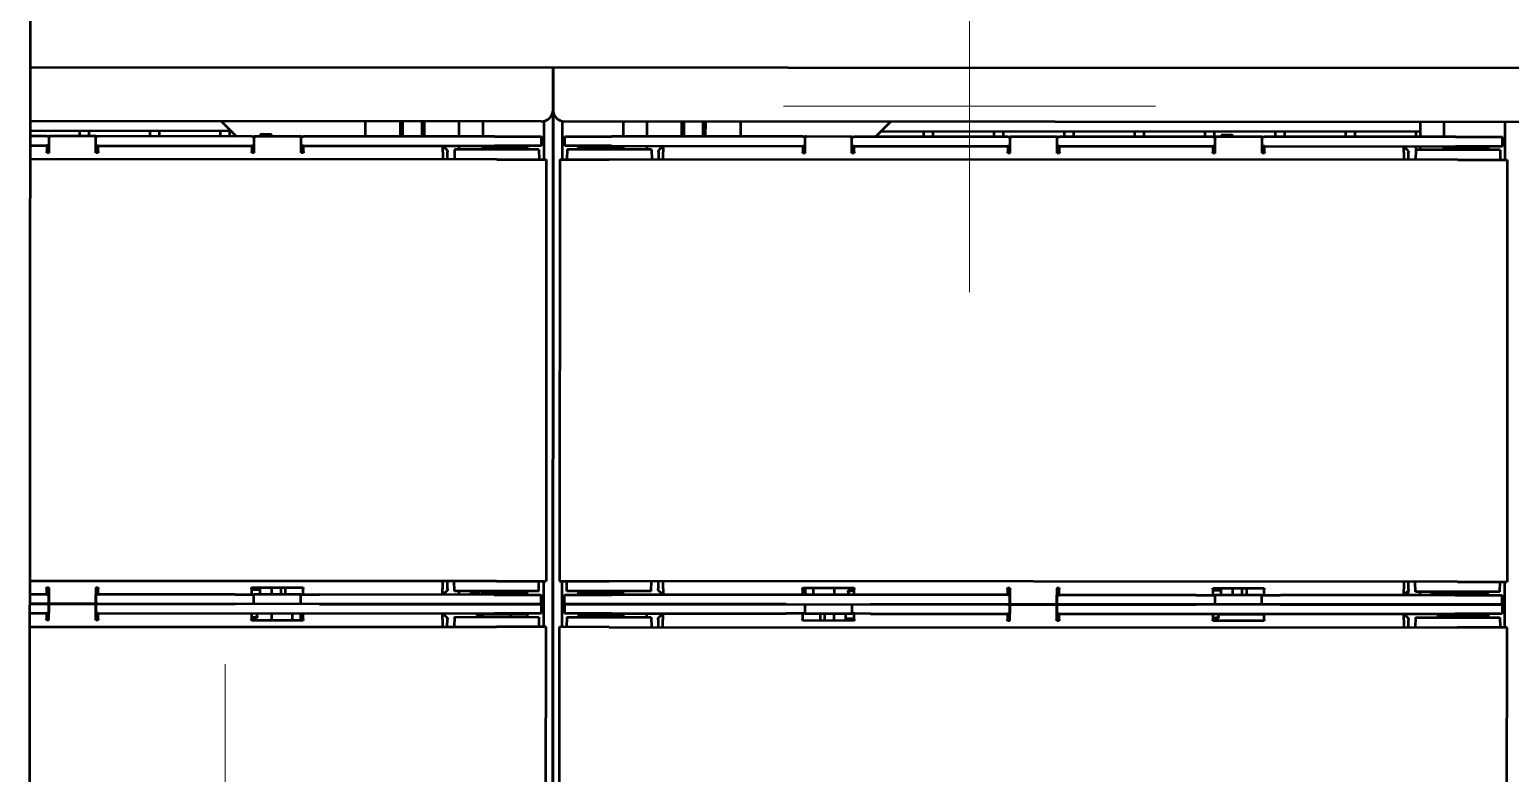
# Model space of a CAD drawing. Header units: millimetres. Extents: x 845401 to 948039, y 511594 to 550263.
# Drawn here: x 913694 to 914326, y 537168 to 537485 of the extents above; entities that cross this region are included whole.
import ezdxf

# ---------------------------------------------------------------- set-up
doc = ezdxf.new("R2010")
doc.units = ezdxf.units.MM
doc.layers.add('00', color=7, linetype='Continuous')
doc.layers.add('A-剖-0.10mm.......SECT-L01', color=255, linetype='Continuous', lineweight=18)
doc.layers.add('可见 (ISO)', color=7, linetype='Continuous', lineweight=50)

# ---------------------------------------------------------------- blocks, each defined once
blk = doc.blocks.new('单件分离新结构核图')
at = {"layer": '可见 (ISO)'}
for p, q in [((4619956.37, 895506.33), (4619956.37, 896203.08)), ((4621126.37, 896123.08), (4619956.37, 896123.08)), ((4620179.37, 896120.08), (4620179.37, 896123.08)), ((4620179.37, 896123.08), (4620179.37, 896120.08)), ((4620179.37, 896120.08), (4620179.37, 896105.08)), ((4620179.37, 896105.08), (4620179.37, 896120.08)), ((4620179.37, 895506.33), (4620179.37, 896105.08)), ((4620179.37, 896105.08), (4620179.37, 895506.33)), ((4620174.37, 896100.08), (4619956.37, 896100.08)), ((4619956.37, 896096.08), (4620041.37, 896096.08)), ((4619977.37, 896096.08), (4619977.37, 896093.68)), ((4619981.37, 896096.08), (4619981.37, 896093.68)), ((4620007.37, 896096.08), (4620007.37, 896093.68)), ((4620011.37, 896096.08), (4620011.37, 896093.68)), ((4620037.37, 896096.08), (4620037.37, 896093.68)), ((4620037.97, 896100.08), (4620044.37, 896093.68)), ((4620041.37, 896096.08), (4620041.37, 896096.68)), ((4620041.37, 896096.08), (4620041.37, 896093.68)), ((4620099.37, 896093.68), (4620099.37, 896100.08)), ((4620114.27, 896093.68), (4620114.27, 896100.08)), ((4620115.27, 896093.68), (4620115.27, 896100.08)), ((4620123.47, 896093.68), (4620123.47, 896100.08)), ((4620124.47, 896093.68), (4620124.47, 896100.08)), ((4620139.37, 896093.68), (4620139.37, 896100.08)), ((4620149.37, 896100.08), (4620149.37, 896093.68)), ((4620175.37, 896100.18), (4620175.37, 896083.93)), ((4620183.37, 896083.93), (4620183.37, 896100.18)), ((4621126.37, 896100.08), (4620184.37, 896100.08)), ((4620209.37, 896093.68), (4620209.37, 896100.08)), ((4620219.37, 896100.08), (4620219.37, 896093.68)), ((4620234.27, 896093.68), (4620234.27, 896100.08)), ((4620235.27, 896093.68), (4620235.27, 896100.08)), ((4620243.47, 896093.68), (4620243.47, 896100.08)), ((4620244.47, 896093.68), (4620244.47, 896100.08)), ((4620259.37, 896100.08), (4620259.37, 896093.68)), ((4620316.97, 896093.68), (4620323.37, 896100.08)), ((4620319.37, 896096.08), (4620549.37, 896096.08)), ((4620337.37, 896096.08), (4620337.37, 896093.68)), ((4620341.37, 896096.08), (4620341.37, 896093.68)), ((4620367.37, 896096.08), (4620367.37, 896093.68)), ((4620371.37, 896096.08), (4620371.37, 896093.68)), ((4620397.37, 896096.08), (4620397.37, 896093.68)), ((4620401.37, 896096.08), (4620401.37, 896093.68)), ((4620427.37, 896096.08), (4620427.37, 896093.68)), ((4620431.37, 896096.08), (4620431.37, 896093.68)), ((4620457.37, 896096.08), (4620457.37, 896093.68)), ((4620461.37, 896096.08), (4620461.37, 896093.68)), ((4620487.37, 896096.08), (4620487.37, 896093.68)), ((4620491.37, 896096.08), (4620491.37, 896093.68)), ((4620517.37, 896096.08), (4620517.37, 896093.68)), ((4620521.37, 896096.08), (4620521.37, 896093.68)), ((4620547.37, 896096.08), (4620547.37, 896093.68)), ((4620549.37, 896093.68), (4620549.37, 896100.08)), ((4620559.37, 896100.08), (4620559.37, 896093.68)), ((4620585.37, 896100.08), (4620585.37, 896083.93)), ((4619963.37, 896093.68), (4619956.37, 896093.68)), ((4619956.37, 896089.68), (4619963.37, 896089.68)), ((4619963.37, 896093.68), (4619964.37, 896093.68)), ((4619964.37, 896089.68), (4619963.37, 896089.68)), ((4619963.37, 896089.68), (4619963.37, 896087.18)), ((4619964.87, 896093.68), (4619964.37, 896093.68)), ((4619964.37, 896089.68), (4619964.37, 896093.68)), ((4619964.37, 896086.68), (4619964.37, 896093.18)), ((4619983.87, 896093.68), (4619964.87, 896093.68)), ((4619984.37, 896093.68), (4619983.87, 896093.68)), ((4619984.37, 896093.68), (4619985.37, 896093.68)), ((4619984.37, 896089.68), (4619984.37, 896093.68)), ((4619984.37, 896086.68), (4619984.37, 896093.18)), ((4619985.37, 896089.68), (4619984.37, 896089.68)), ((4620050.87, 896093.68), (4619985.37, 896093.68)), ((4619985.37, 896089.68), (4620050.87, 896089.68)), ((4619985.37, 896087.18), (4619985.37, 896089.68)), ((4620050.87, 896093.68), (4620051.87, 896093.68)), ((4620051.87, 896089.68), (4620050.87, 896089.68)), ((4620050.87, 896089.68), (4620050.87, 896087.18)), ((4620052.37, 896093.68), (4620051.87, 896093.68)), ((4620051.87, 896089.68), (4620051.87, 896093.68)), ((4620051.87, 896086.68), (4620051.87, 896093.18)), ((4620071.37, 896093.68), (4620052.37, 896093.68)), ((4620054.37, 896094.43), (4620054.37, 896093.68)), ((4620058.87, 896094.43), (4620054.37, 896094.43)), ((4620059.37, 896093.93), (4620059.37, 896093.68)), ((4620071.87, 896093.68), (4620071.37, 896093.68)), ((4620071.87, 896093.68), (4620072.87, 896093.68)), ((4620071.87, 896089.68), (4620071.87, 896093.68)), ((4620071.87, 896086.68), (4620071.87, 896093.18)), ((4620072.87, 896089.68), (4620071.87, 896089.68)), ((4620154.37, 896093.68), (4620072.87, 896093.68)), ((4620072.87, 896089.68), (4620154.37, 896089.68)), ((4620072.87, 896087.18), (4620072.87, 896089.68)), ((4620134.37, 896087.68), (4620132.37, 896089.68)), ((4620132.37, 896087.18), (4620132.37, 896089.68)), ((4620139.37, 896088.18), (4620139.37, 896089.68)), ((4620149.37, 896089.68), (4620149.37, 896089.18)), ((4620149.87, 896089.68), (4620149.37, 896089.18)), ((4620154.37, 896093.68), (4620174.37, 896093.68)), ((4620174.37, 896089.68), (4620154.37, 896089.68)), ((4620160.87, 896089.68), (4620161.37, 896089.18)), ((4620167.87, 896089.68), (4620168.37, 896089.18)), ((4620174.37, 896089.68), (4620174.37, 896093.68)), ((4620184.37, 896093.68), (4620204.37, 896093.68)), ((4620184.37, 896089.68), (4620184.37, 896093.68)), ((4620204.37, 896089.68), (4620184.37, 896089.68)), ((4620190.87, 896089.68), (4620190.37, 896089.18)), ((4620197.87, 896089.68), (4620197.37, 896089.18)), ((4620285.87, 896093.68), (4620204.37, 896093.68)), ((4620204.37, 896089.68), (4620285.87, 896089.68)), ((4620208.87, 896089.68), (4620209.37, 896089.18)), ((4620209.37, 896089.18), (4620209.37, 896089.68)), ((4620219.37, 896089.68), (4620219.37, 896088.18)), ((4620226.37, 896089.68), (4620224.37, 896087.68)), ((4620226.37, 896089.68), (4620226.37, 896087.18)), ((4620285.87, 896093.68), (4620286.87, 896093.68)), ((4620286.87, 896089.68), (4620285.87, 896089.68)), ((4620285.87, 896089.68), (4620285.87, 896087.18)), ((4620287.37, 896093.68), (4620286.87, 896093.68)), ((4620286.87, 896089.68), (4620286.87, 896093.68)), ((4620286.87, 896086.68), (4620286.87, 896093.18)), ((4620306.37, 896093.68), (4620287.37, 896093.68)), ((4620306.87, 896093.68), (4620306.37, 896093.68)), ((4620306.87, 896093.68), (4620307.87, 896093.68)), ((4620306.87, 896089.68), (4620306.87, 896093.68)), ((4620306.87, 896086.68), (4620306.87, 896093.18)), ((4620307.87, 896089.68), (4620306.87, 896089.68)), ((4620373.37, 896093.68), (4620307.87, 896093.68)), ((4620307.87, 896089.68), (4620373.37, 896089.68)), ((4620307.87, 896087.18), (4620307.87, 896089.68)), ((4620373.37, 896093.68), (4620374.37, 896093.68)), ((4620374.37, 896089.68), (4620373.37, 896089.68)), ((4620373.37, 896089.68), (4620373.37, 896087.18)), ((4620374.87, 896093.68), (4620374.37, 896093.68)), ((4620374.37, 896089.68), (4620374.37, 896093.68)), ((4620374.37, 896086.68), (4620374.37, 896093.18)), ((4620393.87, 896093.68), (4620374.87, 896093.68)), ((4620394.37, 896093.68), (4620393.87, 896093.68)), ((4620394.37, 896093.68), (4620395.37, 896093.68)), ((4620394.37, 896089.68), (4620394.37, 896093.68)), ((4620394.37, 896086.68), (4620394.37, 896093.18)), ((4620395.37, 896089.68), (4620394.37, 896089.68)), ((4620460.87, 896093.68), (4620395.37, 896093.68)), ((4620395.37, 896089.68), (4620460.87, 896089.68)), ((4620395.37, 896087.18), (4620395.37, 896089.68)), ((4620460.87, 896093.68), (4620461.87, 896093.68)), ((4620461.87, 896089.68), (4620460.87, 896089.68)), ((4620460.87, 896089.68), (4620460.87, 896087.18)), ((4620462.37, 896093.68), (4620461.87, 896093.68)), ((4620461.87, 896089.68), (4620461.87, 896093.68)), ((4620461.87, 896086.68), (4620461.87, 896093.18)), ((4620481.37, 896093.68), (4620462.37, 896093.68)), ((4620464.37, 896094.43), (4620464.37, 896093.68)), ((4620468.87, 896094.43), (4620464.37, 896094.43)), ((4620469.37, 896093.93), (4620469.37, 896093.68)), ((4620481.87, 896093.68), (4620481.37, 896093.68)), ((4620481.87, 896093.68), (4620482.87, 896093.68)), ((4620481.87, 896089.68), (4620481.87, 896093.68)), ((4620481.87, 896086.68), (4620481.87, 896093.18)), ((4620482.87, 896089.68), (4620481.87, 896089.68)), ((4620564.37, 896093.68), (4620482.87, 896093.68)), ((4620482.87, 896089.68), (4620564.37, 896089.68)), ((4620482.87, 896087.18), (4620482.87, 896089.68)), ((4620544.37, 896087.68), (4620542.37, 896089.68)), ((4620542.37, 896087.18), (4620542.37, 896089.68)), ((4620547.37, 896089.68), (4620547.37, 896088.18)), ((4620549.37, 896088.18), (4620549.37, 896089.68)), ((4620559.37, 896089.68), (4620559.37, 896089.18)), ((4620559.87, 896089.68), (4620559.37, 896089.18)), ((4620564.37, 896093.68), (4620584.37, 896093.68)), ((4620584.37, 896089.68), (4620564.37, 896089.68)), ((4620570.87, 896089.68), (4620571.37, 896089.18)), ((4620577.87, 896089.68), (4620578.37, 896089.18)), ((4620584.37, 896089.68), (4620584.37, 896093.68)), ((4620155.37, 896083.93), (4619956.37, 896083.93)), ((4619963.37, 896086.68), (4619963.37, 896087.18)), ((4619964.37, 896086.68), (4619963.37, 896086.68)), ((4619985.37, 896086.68), (4619984.37, 896086.68)), ((4619985.37, 896087.18), (4619985.37, 896086.68)), ((4620051.87, 896087.68), (4620050.87, 896087.68)), ((4620050.87, 896086.68), (4620050.87, 896087.18)), ((4620050.87, 896087.18), (4620051.37, 896086.68)), ((4620051.87, 896086.68), (4620050.87, 896086.68)), ((4620072.87, 896086.68), (4620071.87, 896086.68)), ((4620072.87, 896087.18), (4620072.87, 896086.68)), ((4620132.37, 896087.18), (4620132.37, 896083.93)), ((4620134.37, 896087.68), (4620134.37, 896087.18)), ((4620134.37, 896083.93), (4620134.37, 896087.18)), ((4620137.37, 896088.18), (4620137.27, 896083.93)), ((4620173.37, 896088.18), (4620137.37, 896088.18)), ((4620161.37, 896089.18), (4620149.37, 896089.18)), ((4620149.37, 896088.18), (4620149.37, 896089.18)), ((4620155.37, 896083.93), (4620176.47, 896083.93)), ((4620168.37, 896089.18), (4620161.37, 896089.18)), ((4620161.37, 896088.18), (4620161.37, 896089.18)), ((4620168.37, 896088.18), (4620168.37, 896089.18)), ((4620168.37, 896088.38), (4620169.37, 896088.38)), ((4620169.37, 896088.38), (4620169.37, 896088.18)), ((4620173.37, 896088.18), (4620173.46, 896083.93)), ((4620176.47, 896083.93), (4620176.47, 895903.93)), ((4620182.27, 896083.93), (4620203.37, 896083.93)), ((4620182.27, 896083.93), (4620182.27, 895903.93)), ((4620185.37, 896088.18), (4620185.27, 896083.93)), ((4620221.37, 896088.18), (4620185.37, 896088.18)), ((4620189.37, 896088.38), (4620190.37, 896088.38)), ((4620189.37, 896088.18), (4620189.37, 896088.38)), ((4620197.37, 896089.18), (4620190.37, 896089.18)), ((4620190.37, 896088.18), (4620190.37, 896089.18)), ((4620209.37, 896089.18), (4620197.37, 896089.18)), ((4620197.37, 896088.18), (4620197.37, 896089.18)), ((4620565.37, 896083.93), (4620203.37, 896083.93)), ((4620209.37, 896088.18), (4620209.37, 896089.18)), ((4620221.37, 896088.18), (4620221.46, 896083.93)), ((4620224.37, 896087.18), (4620224.37, 896087.68)), ((4620224.37, 896087.18), (4620224.37, 896083.93)), ((4620226.37, 896083.93), (4620226.37, 896087.18)), ((4620285.87, 896086.68), (4620285.87, 896087.18)), ((4620286.87, 896086.68), (4620285.87, 896086.68)), ((4620307.87, 896086.68), (4620306.87, 896086.68)), ((4620307.87, 896087.18), (4620307.87, 896086.68)), ((4620373.37, 896086.68), (4620373.37, 896087.18)), ((4620374.37, 896086.68), (4620373.37, 896086.68)), ((4620395.37, 896086.68), (4620394.37, 896086.68)), ((4620395.37, 896087.18), (4620395.37, 896086.68)), ((4620461.87, 896087.68), (4620460.87, 896087.68)), ((4620460.87, 896086.68), (4620460.87, 896087.18)), ((4620461.87, 896086.68), (4620460.87, 896086.68)), ((4620461.37, 896087.68), (4620461.37, 896086.68)), ((4620482.87, 896086.68), (4620481.87, 896086.68)), ((4620482.87, 896087.18), (4620482.87, 896086.68)), ((4620542.37, 896087.18), (4620542.37, 896083.93)), ((4620544.37, 896087.68), (4620544.37, 896087.18)), ((4620544.37, 896083.93), (4620544.37, 896087.18)), ((4620547.37, 896088.18), (4620547.27, 896083.93)), ((4620583.37, 896088.18), (4620547.37, 896088.18)), ((4620571.37, 896089.18), (4620559.37, 896089.18)), ((4620559.37, 896088.18), (4620559.37, 896089.18)), ((4620565.37, 896083.93), (4620586.47, 896083.93)), ((4620578.37, 896089.18), (4620571.37, 896089.18)), ((4620571.37, 896088.18), (4620571.37, 896089.18)), ((4620578.37, 896088.18), (4620578.37, 896089.18)), ((4620578.37, 896088.38), (4620579.37, 896088.38)), ((4620579.37, 896088.38), (4620579.37, 896088.18)), ((4620583.37, 896088.18), (4620583.46, 896083.93)), ((4620586.47, 896083.93), (4620586.47, 895903.93)), ((4620155.37, 895903.93), (4619956.37, 895903.93)), ((4619963.37, 895900.68), (4619963.37, 895901.18)), ((4619963.37, 895901.18), (4619964.37, 895901.18)), ((4619963.37, 895900.68), (4619963.37, 895898.18)), ((4619964.37, 895901.18), (4619964.37, 895894.68)), ((4619984.37, 895901.18), (4619984.37, 895894.68)), ((4619984.37, 895901.18), (4619985.37, 895901.18)), ((4619985.37, 895901.18), (4619985.37, 895900.68)), ((4619985.37, 895898.18), (4619985.37, 895900.68)), ((4620050.87, 895900.68), (4620050.87, 895901.18)), ((4620050.87, 895901.18), (4620072.87, 895901.18)), ((4620050.87, 895900.68), (4620050.87, 895898.18)), ((4620054.17, 895900.18), (4620050.87, 895900.18)), ((4620054.37, 895901.18), (4620054.37, 895898.18)), ((4620059.37, 895901.18), (4620059.37, 895898.18)), ((4620063.37, 895901.18), (4620063.37, 895898.18)), ((4620065.37, 895898.18), (4620065.37, 895901.18)), ((4620072.87, 895901.18), (4620072.87, 895900.68)), ((4620072.87, 895898.18), (4620072.87, 895900.68)), ((4620132.37, 895903.93), (4620132.37, 895900.68)), ((4620132.37, 895898.18), (4620132.37, 895900.68)), ((4620134.37, 895900.18), (4620132.37, 895898.18)), ((4620134.37, 895900.68), (4620134.37, 895903.93)), ((4620134.37, 895900.68), (4620134.37, 895900.18)), ((4620137.37, 895899.68), (4620137.27, 895903.93)), ((4620155.37, 895903.93), (4620176.47, 895903.93)), ((4620173.37, 895899.68), (4620173.46, 895903.93)), ((4620175.37, 895903.93), (4620175.37, 895884.43)), ((4620182.27, 895903.93), (4620203.37, 895903.93)), ((4620183.37, 895884.43), (4620183.37, 895903.93)), ((4620185.37, 895899.68), (4620185.27, 895903.93)), ((4620565.37, 895903.93), (4620203.37, 895903.93)), ((4620221.37, 895899.68), (4620221.46, 895903.93)), ((4620224.37, 895903.93), (4620224.37, 895900.68)), ((4620224.37, 895900.18), (4620224.37, 895900.68)), ((4620226.37, 895898.18), (4620224.37, 895900.18)), ((4620226.37, 895900.68), (4620226.37, 895903.93)), ((4620226.37, 895900.68), (4620226.37, 895898.18)), ((4620285.87, 895900.68), (4620285.87, 895901.18)), ((4620285.87, 895901.18), (4620307.87, 895901.18)), ((4620285.87, 895900.68), (4620285.87, 895898.18)), ((4620286.97, 895901.18), (4620286.97, 895899.57)), ((4620290.57, 895898.18), (4620290.57, 895901.18)), ((4620299.37, 895901.18), (4620299.37, 895898.18)), ((4620307.37, 895901.18), (4620307.37, 895899.88)), ((4620307.87, 895901.18), (4620307.87, 895900.68)), ((4620307.87, 895898.18), (4620307.87, 895900.68)), ((4620373.37, 895900.68), (4620373.37, 895901.18)), ((4620373.37, 895901.18), (4620374.37, 895901.18)), ((4620373.37, 895900.68), (4620373.37, 895898.18)), ((4620374.37, 895901.18), (4620374.37, 895894.68)), ((4620394.37, 895901.18), (4620394.37, 895894.68)), ((4620394.37, 895901.18), (4620395.37, 895901.18)), ((4620395.37, 895901.18), (4620395.37, 895900.68)), ((4620395.37, 895898.18), (4620395.37, 895900.68)), ((4620460.87, 895900.68), (4620460.87, 895901.18)), ((4620460.87, 895901.18), (4620482.87, 895901.18)), ((4620460.87, 895900.68), (4620460.87, 895898.18)), ((4620464.17, 895900.18), (4620460.87, 895900.18)), ((4620461.37, 895901.18), (4620461.37, 895900.18)), ((4620464.37, 895901.18), (4620464.37, 895898.18)), ((4620469.37, 895901.18), (4620469.37, 895898.18)), ((4620473.37, 895901.18), (4620473.37, 895898.18)), ((4620475.37, 895898.18), (4620475.37, 895901.18)), ((4620482.87, 895901.18), (4620482.87, 895900.68)), ((4620482.87, 895898.18), (4620482.87, 895900.68)), ((4620542.37, 895903.93), (4620542.37, 895900.68)), ((4620542.37, 895898.18), (4620542.37, 895900.68)), ((4620544.37, 895900.18), (4620542.37, 895898.18)), ((4620544.37, 895900.68), (4620544.37, 895903.93)), ((4620544.37, 895900.68), (4620544.37, 895900.18)), ((4620547.37, 895899.68), (4620547.27, 895903.93)), ((4620565.37, 895903.93), (4620586.47, 895903.93)), ((4620583.37, 895899.68), (4620583.46, 895903.93)), ((4620585.37, 895903.93), (4620585.37, 895884.43)), ((4619963.37, 895898.18), (4619956.37, 895898.18)), ((4619963.37, 895894.18), (4619956.37, 895894.18)), ((4619956.37, 895894.18), (4619963.37, 895894.18)), ((4619963.37, 895898.18), (4619964.37, 895898.18)), ((4619963.37, 895894.18), (4619964.37, 895894.18)), ((4619964.37, 895894.18), (4619963.37, 895894.18)), ((4619964.37, 895894.18), (4619964.37, 895898.18)), ((4619964.87, 895894.18), (4619964.37, 895894.18)), ((4619964.37, 895894.18), (4619964.37, 895890.18)), ((4619964.37, 895894.18), (4619964.87, 895894.18)), ((4619983.87, 895894.18), (4619964.87, 895894.18)), ((4619964.87, 895894.18), (4619983.87, 895894.18)), ((4619984.37, 895894.18), (4619983.87, 895894.18)), ((4619983.87, 895894.18), (4619984.37, 895894.18)), ((4619984.37, 895898.18), (4619985.37, 895898.18)), ((4619984.37, 895894.18), (4619984.37, 895898.18)), ((4619984.37, 895894.18), (4619985.37, 895894.18)), ((4619984.37, 895894.18), (4619984.37, 895890.18)), ((4619985.37, 895894.18), (4619984.37, 895894.18)), ((4620043.87, 895898.18), (4619985.37, 895898.18)), ((4620154.37, 895894.18), (4619985.37, 895894.18)), ((4619985.37, 895894.18), (4620043.87, 895894.18)), ((4620043.87, 895898.18), (4620050.48, 895898.18)), ((4620050.48, 895898.18), (4620050.87, 895898.18)), ((4620050.87, 895898.18), (4620051.87, 895898.18)), ((4620055.87, 895898.18), (4620051.87, 895898.18)), ((4620051.87, 895894.18), (4620051.87, 895898.18)), ((4620067.87, 895898.18), (4620055.87, 895898.18)), ((4620071.87, 895898.18), (4620067.87, 895898.18)), ((4620071.87, 895898.18), (4620072.87, 895898.18)), ((4620071.87, 895894.18), (4620071.87, 895898.18)), ((4620072.87, 895898.18), (4620073.25, 895898.18)), ((4620073.25, 895898.18), (4620079.87, 895898.18)), ((4620154.37, 895898.18), (4620079.87, 895898.18)), ((4620079.87, 895894.18), (4620154.37, 895894.18)), ((4620173.37, 895899.68), (4620137.37, 895899.68)), ((4620139.37, 895898.18), (4620139.37, 895899.68)), ((4620144.57, 895899.28), (4620144.14, 895898.85)), ((4620148.14, 895898.85), (4620144.14, 895898.85)), ((4620144.14, 895898.18), (4620144.14, 895898.85)), ((4620144.57, 895899.28), (4620147.71, 895899.28)), ((4620147.71, 895899.28), (4620148.14, 895898.85)), ((4620148.14, 895898.18), (4620148.14, 895898.85)), ((4620149.37, 895898.68), (4620149.37, 895899.68)), ((4620149.37, 895898.68), (4620149.37, 895898.18)), ((4620149.37, 895898.68), (4620161.37, 895898.68)), ((4620149.87, 895898.18), (4620149.37, 895898.68)), ((4620154.37, 895898.18), (4620174.37, 895898.18)), ((4620154.37, 895894.18), (4620174.37, 895894.18)), ((4620174.37, 895894.18), (4620154.37, 895894.18)), ((4620160.87, 895898.18), (4620161.37, 895898.68)), ((4620161.37, 895898.68), (4620161.37, 895899.68)), ((4620161.37, 895898.68), (4620168.37, 895898.68)), ((4620167.87, 895898.18), (4620168.37, 895898.68)), ((4620168.37, 895898.68), (4620168.37, 895899.68)), ((4620174.37, 895894.18), (4620174.37, 895898.18)), ((4620174.37, 895894.18), (4620174.37, 895890.18)), ((4620184.37, 895898.18), (4620204.37, 895898.18)), ((4620184.37, 895894.18), (4620184.37, 895898.18)), ((4620184.37, 895894.18), (4620204.37, 895894.18)), ((4620184.37, 895894.18), (4620184.37, 895890.18)), ((4620204.37, 895894.18), (4620184.37, 895894.18)), ((4620221.37, 895899.68), (4620185.37, 895899.68)), ((4620190.37, 895898.68), (4620190.37, 895899.68)), ((4620190.37, 895898.68), (4620197.37, 895898.68)), ((4620190.87, 895898.18), (4620190.37, 895898.68)), ((4620197.37, 895898.68), (4620197.37, 895899.68)), ((4620197.37, 895898.68), (4620209.37, 895898.68)), ((4620197.87, 895898.18), (4620197.37, 895898.68)), ((4620373.37, 895898.18), (4620204.37, 895898.18)), ((4620278.87, 895894.18), (4620204.37, 895894.18)), ((4620204.37, 895894.18), (4620373.37, 895894.18)), ((4620208.87, 895898.18), (4620209.37, 895898.68)), ((4620209.37, 895898.68), (4620209.37, 895899.68)), ((4620286.87, 895894.18), (4620286.87, 895890.18)), ((4620307.42, 895899.88), (4620305.42, 895899.88)), ((4620305.42, 895899.52), (4620305.42, 895898.18)), ((4620306.87, 895894.18), (4620306.87, 895890.18)), ((4620307.87, 895899.88), (4620307.42, 895899.88)), ((4620373.37, 895894.18), (4620314.87, 895894.18)), ((4620373.37, 895898.18), (4620374.37, 895898.18)), ((4620373.37, 895894.18), (4620374.37, 895894.18)), ((4620374.37, 895894.18), (4620373.37, 895894.18)), ((4620374.37, 895894.18), (4620374.37, 895898.18)), ((4620374.87, 895894.18), (4620374.37, 895894.18)), ((4620374.37, 895894.18), (4620374.37, 895890.18)), ((4620374.37, 895894.18), (4620374.87, 895894.18)), ((4620393.87, 895894.18), (4620374.87, 895894.18)), ((4620374.87, 895894.18), (4620393.87, 895894.18)), ((4620394.37, 895894.18), (4620393.87, 895894.18)), ((4620393.87, 895894.18), (4620394.37, 895894.18)), ((4620394.37, 895898.18), (4620395.37, 895898.18)), ((4620394.37, 895894.18), (4620394.37, 895898.18)), ((4620394.37, 895894.18), (4620395.37, 895894.18)), ((4620394.37, 895894.18), (4620394.37, 895890.18)), ((4620395.37, 895894.18), (4620394.37, 895894.18)), ((4620453.87, 895898.18), (4620395.37, 895898.18)), ((4620564.37, 895894.18), (4620395.37, 895894.18)), ((4620395.37, 895894.18), (4620453.87, 895894.18)), ((4620453.87, 895898.18), (4620460.48, 895898.18)), ((4620460.48, 895898.18), (4620460.87, 895898.18)), ((4620460.87, 895898.18), (4620461.87, 895898.18)), ((4620465.87, 895898.18), (4620461.87, 895898.18)), ((4620461.87, 895894.18), (4620461.87, 895898.18)), ((4620477.87, 895898.18), (4620465.87, 895898.18)), ((4620481.87, 895898.18), (4620477.87, 895898.18)), ((4620481.87, 895898.18), (4620482.87, 895898.18)), ((4620481.87, 895894.18), (4620481.87, 895898.18)), ((4620482.87, 895898.18), (4620483.25, 895898.18)), ((4620483.25, 895898.18), (4620489.87, 895898.18)), ((4620564.37, 895898.18), (4620489.87, 895898.18)), ((4620489.87, 895894.18), (4620564.37, 895894.18)), ((4620583.37, 895899.68), (4620547.37, 895899.68)), ((4620549.37, 895898.18), (4620549.37, 895899.68)), ((4620554.57, 895899.28), (4620554.14, 895898.85)), ((4620558.14, 895898.85), (4620554.14, 895898.85)), ((4620554.14, 895898.18), (4620554.14, 895898.85)), ((4620554.57, 895899.28), (4620557.71, 895899.28)), ((4620557.71, 895899.28), (4620558.14, 895898.85)), ((4620558.14, 895898.18), (4620558.14, 895898.85)), ((4620559.37, 895898.68), (4620559.37, 895899.68)), ((4620559.37, 895898.68), (4620559.37, 895898.18)), ((4620559.37, 895898.68), (4620571.37, 895898.68)), ((4620559.87, 895898.18), (4620559.37, 895898.68)), ((4620564.37, 895898.18), (4620584.37, 895898.18)), ((4620564.37, 895894.18), (4620584.37, 895894.18)), ((4620584.37, 895894.18), (4620564.37, 895894.18)), ((4620570.87, 895898.18), (4620571.37, 895898.68)), ((4620571.37, 895898.68), (4620571.37, 895899.68)), ((4620571.37, 895898.68), (4620578.37, 895898.68)), ((4620577.87, 895898.18), (4620578.37, 895898.68)), ((4620578.37, 895898.68), (4620578.37, 895899.68)), ((4620584.37, 895894.18), (4620584.37, 895898.18)), ((4620584.37, 895894.18), (4620584.37, 895890.18)), ((4619956.37, 895890.18), (4619963.37, 895890.18)), ((4619964.37, 895890.18), (4619963.37, 895890.18)), ((4619963.37, 895890.18), (4619963.37, 895887.68)), ((4619963.37, 895890.08), (4619964.37, 895890.08)), ((4619963.37, 895887.18), (4619963.37, 895887.68)), ((4619964.37, 895887.18), (4619964.37, 895893.68)), ((4619984.37, 895887.18), (4619984.37, 895893.68)), ((4619985.37, 895890.18), (4619984.37, 895890.18)), ((4619984.37, 895890.08), (4619985.37, 895890.08)), ((4619985.37, 895890.18), (4620154.37, 895890.18)), ((4619985.37, 895887.68), (4619985.37, 895890.18)), ((4619985.37, 895887.68), (4619985.37, 895887.18)), ((4620050.87, 895890.18), (4620050.87, 895887.68)), ((4620050.87, 895888.48), (4620051.31, 895888.48)), ((4620050.87, 895887.18), (4620050.87, 895887.68)), ((4620051.31, 895888.48), (4620053.31, 895888.48)), ((4620053.31, 895888.84), (4620053.31, 895890.18)), ((4620059.37, 895890.18), (4620059.37, 895887.18)), ((4620068.17, 895890.18), (4620068.17, 895887.18)), ((4620071.76, 895890.18), (4620071.76, 895887.57)), ((4620072.87, 895887.68), (4620072.87, 895890.18)), ((4620072.87, 895887.68), (4620072.87, 895887.18)), ((4620132.37, 895890.18), (4620134.37, 895888.18)), ((4620132.37, 895887.68), (4620132.37, 895890.18)), ((4620132.37, 895887.68), (4620132.37, 895884.43)), ((4620134.37, 895888.18), (4620134.37, 895887.68)), ((4620134.37, 895884.43), (4620134.37, 895887.68)), ((4620137.37, 895888.68), (4620137.27, 895884.43)), ((4620137.37, 895888.68), (4620173.37, 895888.68)), ((4620146.92, 895890.18), (4620146.92, 895889.28)), ((4620149.37, 895889.28), (4620146.92, 895889.28)), ((4620149.87, 895890.18), (4620149.37, 895889.68)), ((4620161.37, 895889.68), (4620149.37, 895889.68)), ((4620149.37, 895889.68), (4620149.37, 895888.68)), ((4620174.37, 895890.18), (4620154.37, 895890.18)), ((4620160.87, 895890.18), (4620161.37, 895889.68)), ((4620168.37, 895889.68), (4620161.37, 895889.68)), ((4620161.37, 895889.68), (4620161.37, 895888.68)), ((4620167.87, 895890.18), (4620168.37, 895889.68)), ((4620168.37, 895889.68), (4620168.37, 895888.68)), ((4620173.37, 895888.68), (4620173.46, 895884.43)), ((4620204.37, 895890.18), (4620184.37, 895890.18)), ((4620185.37, 895888.68), (4620185.27, 895884.43)), ((4620185.37, 895888.68), (4620221.37, 895888.68)), ((4620190.87, 895890.18), (4620190.37, 895889.68)), ((4620197.37, 895889.68), (4620190.37, 895889.68)), ((4620190.37, 895889.68), (4620190.37, 895888.68)), ((4620197.87, 895890.18), (4620197.37, 895889.68)), ((4620209.37, 895889.68), (4620197.37, 895889.68)), ((4620197.37, 895889.68), (4620197.37, 895888.68)), ((4620204.37, 895890.18), (4620278.87, 895890.18)), ((4620208.87, 895890.18), (4620209.37, 895889.68)), ((4620209.37, 895889.68), (4620209.37, 895890.18)), ((4620209.37, 895889.68), (4620209.37, 895888.68)), ((4620219.37, 895890.18), (4620219.37, 895888.68)), ((4620221.37, 895888.68), (4620221.46, 895884.43)), ((4620224.37, 895888.18), (4620226.37, 895890.18)), ((4620224.37, 895887.68), (4620224.37, 895888.18)), ((4620224.37, 895887.68), (4620224.37, 895884.43)), ((4620226.37, 895890.18), (4620226.37, 895887.68)), ((4620226.37, 895884.43), (4620226.37, 895887.68)), ((4620285.48, 895890.18), (4620278.87, 895890.18)), ((4620285.87, 895890.18), (4620285.48, 895890.18)), ((4620286.87, 895890.18), (4620285.87, 895890.18)), ((4620285.87, 895890.18), (4620285.87, 895887.68)), ((4620285.87, 895887.18), (4620285.87, 895887.68)), ((4620286.87, 895890.18), (4620290.87, 895890.18)), ((4620290.87, 895890.18), (4620302.87, 895890.18)), ((4620293.37, 895890.18), (4620293.37, 895887.18)), ((4620295.37, 895887.18), (4620295.37, 895890.18)), ((4620299.37, 895887.18), (4620299.37, 895890.18)), ((4620302.87, 895890.18), (4620306.87, 895890.18)), ((4620304.37, 895887.18), (4620304.37, 895890.18)), ((4620304.57, 895888.18), (4620307.87, 895888.18)), ((4620307.87, 895890.18), (4620306.87, 895890.18)), ((4620307.71, 895888.18), (4620307.71, 895887.18)), ((4620307.87, 895887.68), (4620307.87, 895890.18)), ((4620308.25, 895890.18), (4620307.87, 895890.18)), ((4620307.87, 895887.68), (4620307.87, 895887.18)), ((4620314.87, 895890.18), (4620308.25, 895890.18)), ((4620314.87, 895890.18), (4620373.37, 895890.18)), ((4620374.37, 895890.18), (4620373.37, 895890.18)), ((4620373.37, 895890.18), (4620373.37, 895887.68)), ((4620373.37, 895890.08), (4620374.37, 895890.08)), ((4620373.37, 895887.18), (4620373.37, 895887.68)), ((4620374.37, 895887.18), (4620374.37, 895893.68)), ((4620394.37, 895887.18), (4620394.37, 895893.68)), ((4620395.37, 895890.18), (4620394.37, 895890.18)), ((4620394.37, 895890.08), (4620395.37, 895890.08)), ((4620395.37, 895890.18), (4620564.37, 895890.18)), ((4620395.37, 895887.68), (4620395.37, 895890.18)), ((4620395.37, 895887.68), (4620395.37, 895887.18)), ((4620460.87, 895890.18), (4620460.87, 895887.68)), ((4620460.87, 895888.48), (4620461.31, 895888.48)), ((4620460.87, 895887.18), (4620460.87, 895887.68)), ((4620461.31, 895888.48), (4620463.31, 895888.48)), ((4620463.31, 895888.84), (4620463.31, 895890.18)), ((4620463.31, 895890.08), (4620482.87, 895890.08)), ((4620482.87, 895887.68), (4620482.87, 895890.18)), ((4620482.87, 895887.68), (4620482.87, 895887.18)), ((4620542.37, 895890.18), (4620544.37, 895888.18)), ((4620542.37, 895887.68), (4620542.37, 895890.18)), ((4620542.37, 895887.68), (4620542.37, 895884.43)), ((4620544.37, 895888.18), (4620544.37, 895887.68)), ((4620544.37, 895884.43), (4620544.37, 895887.68)), ((4620547.37, 895888.68), (4620547.27, 895884.43)), ((4620547.37, 895888.68), (4620583.37, 895888.68)), ((4620556.92, 895890.18), (4620556.92, 895889.28)), ((4620559.37, 895889.28), (4620556.92, 895889.28)), ((4620559.87, 895890.18), (4620559.37, 895889.68)), ((4620571.37, 895889.68), (4620559.37, 895889.68)), ((4620559.37, 895889.68), (4620559.37, 895888.68)), ((4620584.37, 895890.18), (4620564.37, 895890.18)), ((4620570.87, 895890.18), (4620571.37, 895889.68)), ((4620578.37, 895889.68), (4620571.37, 895889.68)), ((4620571.37, 895889.68), (4620571.37, 895888.68)), ((4620577.87, 895890.18), (4620578.37, 895889.68)), ((4620578.37, 895889.68), (4620578.37, 895888.68)), ((4620583.37, 895888.68), (4620583.46, 895884.43)), ((4619956.37, 895884.43), (4620155.37, 895884.43)), ((4619964.37, 895887.18), (4619963.37, 895887.18)), ((4619985.37, 895887.18), (4619984.37, 895887.18)), ((4620072.87, 895887.18), (4620050.87, 895887.18)), ((4620176.47, 895884.43), (4620155.37, 895884.43)), ((4620176.47, 895704.43), (4620176.47, 895884.43)), ((4620203.37, 895884.43), (4620182.27, 895884.43)), ((4620182.27, 895704.43), (4620182.27, 895884.43)), ((4620203.37, 895884.43), (4620565.37, 895884.43)), ((4620307.87, 895887.18), (4620285.87, 895887.18)), ((4620374.37, 895887.18), (4620373.37, 895887.18)), ((4620395.37, 895887.18), (4620394.37, 895887.18)), ((4620482.87, 895887.18), (4620460.87, 895887.18)), ((4620586.47, 895884.43), (4620565.37, 895884.43)), ((4620586.47, 895704.43), (4620586.47, 895884.43))]:
    blk.add_line(p, q, dxfattribs=at)
for centre, radius, start, end in [((4620174.37, 896105.08), 5, 270, 0), ((4620184.37, 896105.08), 5, 180, 270), ((4619964.87, 896093.18), 0.5, 90, 180), ((4619983.87, 896093.18), 0.5, 0, 90), ((4620052.37, 896093.18), 0.5, 90, 180), ((4620058.87, 896093.93), 0.5, 0, 90), ((4620071.37, 896093.18), 0.5, 0, 90), ((4620287.37, 896093.18), 0.5, 90, 180), ((4620306.37, 896093.18), 0.5, 0, 90), ((4620374.87, 896093.18), 0.5, 90, 180), ((4620393.87, 896093.18), 0.5, 0, 90), ((4620462.37, 896093.18), 0.5, 90, 180), ((4620468.87, 896093.93), 0.5, 0, 90), ((4620481.37, 896093.18), 0.5, 0, 90), ((4620054.17, 895900.38), 0.2, 270, 0), ((4620284.37, 895898.08), 3, 29.80991, 60), ((4620464.17, 895900.38), 0.2, 270, 0), ((4620541.37, 895900.08), 3, 320.70352, 1.87938), ((4619964.87, 895894.68), 0.5, 180, 270), ((4619964.87, 895893.68), 0.5, 90, 180), ((4619983.87, 895894.68), 0.5, 270, 0), ((4619983.87, 895893.68), 0.5, 0, 90), ((4620284.37, 895898.08), 3, 1.91021, 29.80991), ((4620374.87, 895894.68), 0.5, 180, 270), ((4620374.87, 895893.68), 0.5, 90, 180), ((4620393.87, 895894.68), 0.5, 270, 0), ((4620393.87, 895893.68), 0.5, 0, 90), ((4620074.37, 895886.08), 3, 150.19009, 158.48981), ((4620074.37, 895886.08), 3, 120, 150.19009), ((4620304.57, 895887.98), 0.2, 90, 180)]:
    blk.add_arc(centre, radius, start, end, dxfattribs=at)
for points, weights in [([(4620307.42, 895899.88), (4620306.49, 895899.88), (4620305.42, 895899.52)], [1, 1.0379548493, 1]), ([(4620305.42, 895899.52), (4620305.42, 895899.88), (4620305.42, 895899.88)], [1, 1.0379548493, 1]), ([(4620307.87, 895899.86), (4620307.64, 895899.88), (4620307.42, 895899.88)], [1.01360535693, 1.00888049391, 1]), ([(4620050.87, 895888.5), (4620051.09, 895888.48), (4620051.31, 895888.48)], [1.01360535693, 1.00888049391, 1]), ([(4620051.31, 895888.48), (4620052.24, 895888.48), (4620053.31, 895888.84)], [1, 1.0379548493, 1]), ([(4620053.31, 895888.84), (4620053.31, 895888.48), (4620053.31, 895888.48)], [1, 1.0379548493, 1]), ([(4620460.87, 895888.5), (4620461.09, 895888.48), (4620461.31, 895888.48)], [1.01360535693, 1.00888049391, 1]), ([(4620461.31, 895888.48), (4620462.24, 895888.48), (4620463.31, 895888.84)], [1, 1.0379548493, 1]), ([(4620463.31, 895888.84), (4620463.31, 895888.48), (4620463.31, 895888.48)], [1, 1.0379548493, 1])]:
    blk.add_rational_spline(points, weights, degree=2, dxfattribs=at)
blk = doc.blocks.new('C线')
at = {"layer": 'A-剖-0.10mm.......SECT-L01', "color": 1, "rotation": 359.9712527628268}
blk.add_blockref('单件分离新结构核图', (-3624841.16, -417498.02, 12.69), dxfattribs=at)
blk = doc.blocks.new('BC线平台')
at = {"layer": 'A-剖-0.10mm.......SECT-L01'}
h = blk.add_hatch(dxfattribs=at)
h.set_pattern_fill('CROSS', color=2, scale=50)
h.set_pattern_definition([(0, (691447.87, 341554.85), (317.5, 317.5), [158.75, -476.25]), (90, (691527.24, 341475.47), (-317.5, 317.5), [158.75, -476.25])])
h.paths.add_polyline_path([(791174.13, 370096.42), (802932.03, 370096.42), (802932.03, 366396.42), (791174.13, 366396.42)])

msp = doc.modelspace()

# ---------------------------------------------------------------- block references
at = {"layer": '00'}
for name, p in [('BC线平台', (120688.34, 168041.31, -0.98)), ('C线', (-81869.83, 61162.22))]:
    msp.add_blockref(name, p, dxfattribs=at)

doc.saveas('drawing.dxf')
